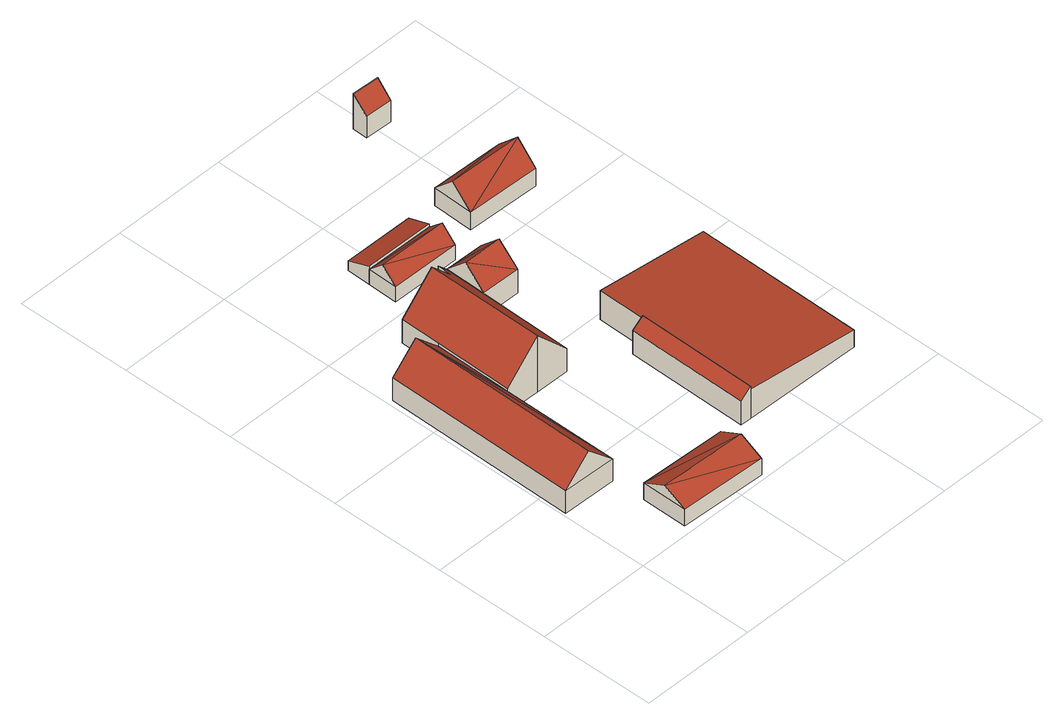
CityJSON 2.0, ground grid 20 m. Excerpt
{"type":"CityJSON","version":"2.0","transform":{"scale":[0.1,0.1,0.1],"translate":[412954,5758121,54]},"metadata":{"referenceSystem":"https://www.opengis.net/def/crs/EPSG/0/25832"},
"CityObjects":{
"building1":{"type":"Building","attributes":{"Gemeindeschluessel":"05515000","Geometrietyp2DReferenz":"3000","function":"31001_1000","roofType":"5000","measuredHeight":8.8},"address":[{"country":"Germany","locality":"Münster","thoroughfareNumber":"63c","thoroughfareName":"Kasewinkel"}],"geometry":[{"type":"Solid","lod":"2","boundaries":[[[[0,1,2,3]],[[4,5,1,0]],[[6,7,5,4]],[[8,9,7,6]],[[3,2,9,8]],[[10,6,4,11]],[[3,8,10]],[[0,3,10]],[[10,11,0]],[[0,11,4]],[[6,10,8]],[[1,5,7,9,2]]]],"semantics":{"surfaces":[{"type":"WallSurface"},{"type":"RoofSurface"},{"type":"GroundSurface"}],"values":[[0,0,0,0,0,1,1,1,1,0,0,2]]}}]},
"building2":{"type":"Building","attributes":{"Gemeindeschluessel":"05515000","Geometrietyp2DReferenz":"3000","function":"31001_2460","roofType":"3100","measuredHeight":5.21},"geometry":[{"type":"Solid","lod":"2","boundaries":[[[[12,13,14,15]],[[16,17,13,12]],[[18,19,17,16]],[[15,14,19,18]],[[12,20,16]],[[18,21,15]],[[20,12,15]],[[15,21,20]],[[16,20,21]],[[21,18,16]],[[13,17,19,14]]]],"semantics":{"surfaces":[{"type":"WallSurface"},{"type":"RoofSurface"},{"type":"GroundSurface"}],"values":[[0,0,0,0,0,0,1,1,1,1,2]]}}]},
"building3":{"type":"Building","attributes":{"Gemeindeschluessel":"05515000","Geometrietyp2DReferenz":"3000","function":"31001_1000"},"address":[{"country":"Germany","locality":"Münster","thoroughfareNumber":"63","thoroughfareName":"Kasewinkel"}],"children":["building3-1","building3-2"]},
"building3-1":{"type":"BuildingPart","attributes":{"roofType":"3100","measuredHeight":8.06},"parents":["building3"],"geometry":[{"type":"Solid","lod":"2","boundaries":[[[[22,23,24,25,26]],[[27,28,23,22]],[[29,30,31,28,27]],[[22,32,27]],[[29,33,26]],[[32,22,26]],[[26,33,32]],[[27,32,33]],[[33,29,27]],[[23,28,31,24]],[[30,29,26,25]],[[24,31,30,25]]]],"semantics":{"surfaces":[{"type":"WallSurface"},{"type":"RoofSurface"},{"type":"GroundSurface"},{"type":"ClosureSurface"}],"values":[[0,0,0,0,0,1,1,1,1,2,0,3]]}}]},
"building3-2":{"type":"BuildingPart","attributes":{"roofType":"3100","measuredHeight":10.56},"parents":["building3"],"geometry":[{"type":"Solid","lod":"2","boundaries":[[[[34,35,31,30]],[[36,37,35,34]],[[38,39,37,36]],[[40,41,39,38]],[[42,43,41,40]],[[44,45,43,42]],[[46,47,45,44]],[[48,49,47,46]],[[25,24,49,48]],[[42,40,38,36,44]],[[34,30,25,48,46,44,36]],[[31,35,37,39,41,43,45,47,49,24]],[[31,24,25,30]]]],"semantics":{"surfaces":[{"type":"WallSurface"},{"type":"RoofSurface"},{"type":"GroundSurface"},{"type":"ClosureSurface"}],"values":[[0,0,0,0,0,0,0,0,0,1,1,2,3]]}}]},
"building4":{"type":"Building","attributes":{"Gemeindeschluessel":"05515000","Geometrietyp2DReferenz":"3000","function":"31001_1310","roofType":"3100","measuredHeight":5.29},"geometry":[{"type":"Solid","lod":"2","boundaries":[[[[50,51,52,53]],[[54,55,51,50]],[[56,57,55,54]],[[53,52,57,56]],[[50,58,54]],[[56,59,53]],[[58,50,53]],[[53,59,58]],[[54,58,59]],[[59,56,54]],[[51,55,57,52]]]],"semantics":{"surfaces":[{"type":"WallSurface"},{"type":"RoofSurface"},{"type":"GroundSurface"}],"values":[[0,0,0,0,0,0,1,1,1,1,2]]}}]},
"building5":{"type":"Building","attributes":{"Gemeindeschluessel":"05515000","Geometrietyp2DReferenz":"3000","function":"31001_1310","roofType":"2100","measuredHeight":3.34},"geometry":[{"type":"Solid","lod":"2","boundaries":[[[[60,61,52,62]],[[63,64,61,60]],[[65,51,64,63]],[[62,52,51,65]],[[63,60,62,65]],[[61,64,51,52]]]],"semantics":{"surfaces":[{"type":"WallSurface"},{"type":"RoofSurface"},{"type":"GroundSurface"}],"values":[[0,0,0,0,1,2]]}}]},
"building6":{"type":"Building","attributes":{"Gemeindeschluessel":"05515000","Geometrietyp2DReferenz":"3000","function":"31001_2700"},"children":["building6-1","building6-2"]},
"building6-1":{"type":"BuildingPart","attributes":{"roofType":"2100","measuredHeight":6.14},"parents":["building6"],"geometry":[{"type":"Solid","lod":"2","boundaries":[[[[66,67,68,69,70]],[[71,72,73,74,75]],[[70,69,72,71]],[[75,66,70,71]],[[68,73,72,69]],[[74,67,66,75]],[[73,68,67,74]]]],"semantics":{"surfaces":[{"type":"WallSurface"},{"type":"RoofSurface"},{"type":"GroundSurface"},{"type":"ClosureSurface"}],"values":[[0,0,0,1,2,0,3]]}}]},
"building6-2":{"type":"BuildingPart","attributes":{"roofType":"2100","measuredHeight":5.5},"parents":["building6"],"geometry":[{"type":"Solid","lod":"2","boundaries":[[[[76,77,78,79]],[[80,81,77,76]],[[74,73,81,80]],[[79,78,68,67]],[[74,80,76,79,67]],[[77,81,73,68,78]],[[73,74,67,68]]]],"semantics":{"surfaces":[{"type":"WallSurface"},{"type":"RoofSurface"},{"type":"GroundSurface"},{"type":"ClosureSurface"}],"values":[[0,0,0,0,1,2,3]]}}]},
"building7":{"type":"Building","attributes":{"Gemeindeschluessel":"05515000","Geometrietyp2DReferenz":"3000","function":"31001_1000","roofType":"3100","measuredHeight":6.88},"address":[{"country":"Germany","locality":"Münster","thoroughfareNumber":"63b","thoroughfareName":"Kasewinkel"}],"geometry":[{"type":"Solid","lod":"2","boundaries":[[[[82,83,84,85]],[[86,87,83,82]],[[88,89,87,86]],[[85,84,89,88]],[[82,90,86]],[[88,91,85]],[[91,90,82]],[[82,85,91]],[[90,91,88]],[[88,86,90]],[[83,87,89,84]]]],"semantics":{"surfaces":[{"type":"WallSurface"},{"type":"RoofSurface"},{"type":"GroundSurface"}],"values":[[0,0,0,0,0,0,1,1,1,1,2]]}}]},
"building8":{"type":"Building","attributes":{"Gemeindeschluessel":"05515000","Geometrietyp2DReferenz":"3000","function":"51009_1610","roofType":"2100","measuredHeight":6.67},"geometry":[{"type":"Solid","lod":"2","boundaries":[[[[92,93,94,95]],[[96,97,93,92]],[[98,99,97,96]],[[95,94,99,98]],[[96,92,95,98]],[[93,97,99,94]]]],"semantics":{"surfaces":[{"type":"WallSurface"},{"type":"RoofSurface"},{"type":"GroundSurface"}],"values":[[0,0,0,0,1,2]]}}]}
},
"vertices":[
[97,149,46],[97,149,4],[98,350,4],[98,350,46],[4,151,46],[4,151,4],[8,486,46],[8,486,4],[100,484,46],[100,484,4],[54,485,92],[50,150,92],
[252,88,33],[252,88,2],[101,93,2],[101,93,33],[250,8,33],[250,8,2],[100,14,33],[100,14,2],[251,48,54],[101,53,54],
[287,579,52],[287,579,7],[219,580,7],[219,580,51],[219,580,52],[286,508,52],[286,508,7],[218,509,52],[218,509,51],[218,509,7],[286,544,87],[219,545,87],
[215,348,51],[215,348,7],[157,349,112],[157,349,7],[98,350,51],[98,350,7],[100,484,51],[100,484,7],[101,555,51],[101,555,7],[160,554,112],[160,554,7],[200,554,70],[200,554,7],[201,580,70],[201,580,7],
[280,672,33],[280,672,5],[159,673,5],[159,673,33],[278,620,33],[278,620,5],[158,621,33],[158,621,5],[279,646,58],[159,647,58],
[160,714,23],[160,714,5],[159,673,39],[282,713,23],[282,713,5],[280,672,39],
[325,306,66],[325,306,60],[325,306,5],[306,307,5],[306,307,50],[303,97,50],[303,97,5],[322,97,5],[322,97,60],[322,97,65],
[532,385,37],[532,385,5],[327,389,5],[327,389,60],[528,93,37],[528,93,5],
[466,713,40],[466,713,7],[338,716,7],[338,716,40],[464,641,40],[464,641,7],[336,645,40],[336,645,7],[465,677,76],[337,680,76],
[376,907,73],[376,907,6],[375,881,6],[375,881,47],[423,905,73],[423,905,6],[422,879,47],[422,879,6]
]}
